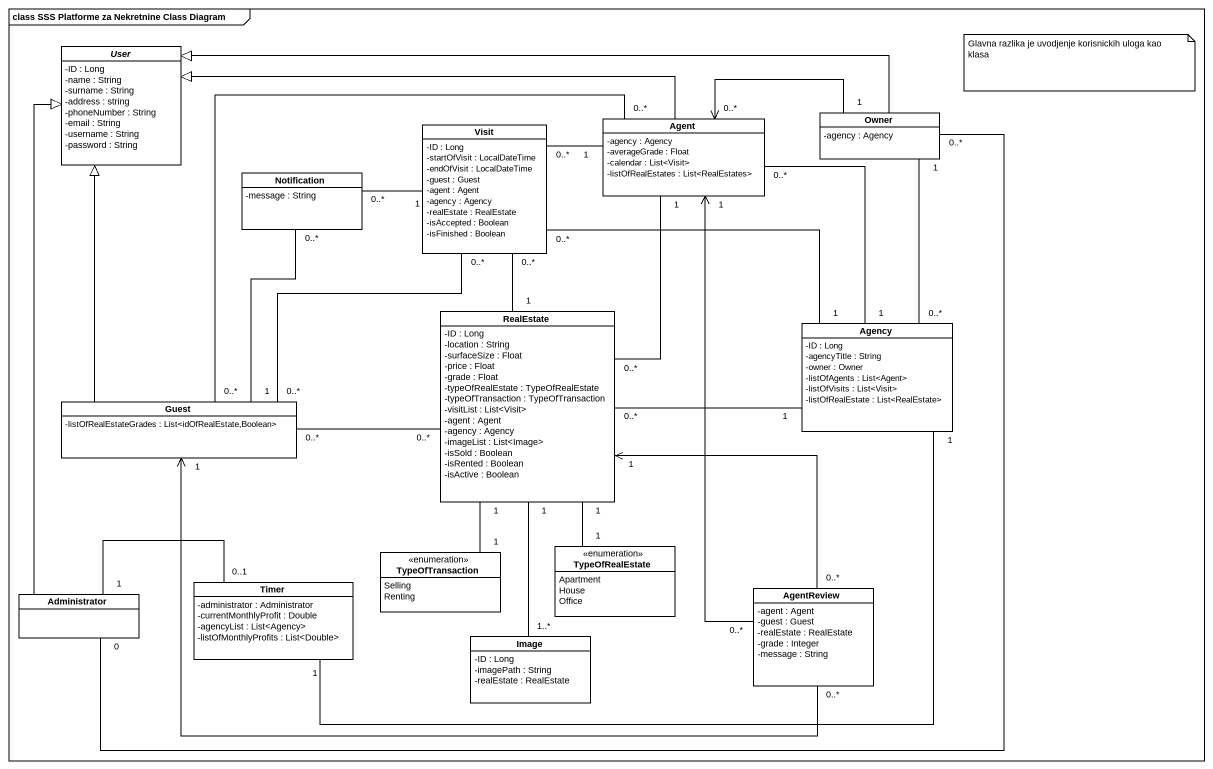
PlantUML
@startuml
mainframe class SSS Platforme za Nekretnine Class Diagram
hide circle
hide empty members
skinparam classAttributeIconSize 0
abstract class User {
  -ID : Long
  -name : String
  -surname : String
  -address : string
  -phoneNumber : String
  -email : String
  -username : String
  -password : String
}
class Visit {
  -ID : Long
  -startOfVisit : LocalDateTime
  -endOfVisit : LocalDateTime
  -guest : Guest
  -agent : Agent
  -agency : Agency
  -realEstate : RealEstate
  -isAccepted : Boolean
  -isFinished : Boolean
}
class "Agent" as Agent_ {
  -agency : Agency
  -averageGrade : Float
  -calendar : List<Visit>
  -listOfRealEstates : List<RealEstates>
}
class Owner {
  -agency : Agency
}
class Notification {
  -message : String
}
class RealEstate {
  -ID : Long
  -location : String
  -surfaceSize : Float
  -price : Float
  -grade : Float
  -typeOfRealEstate : TypeOfRealEstate
  -typeOfTransaction : TypeOfTransaction
  -visitList : List<Visit>
  -agent : Agent
  -agency : Agency
  -imageList : List<Image>
  -isSold : Boolean
  -isRented : Boolean
  -isActive : Boolean
}
class Agency {
  -ID : Long
  -agencyTitle : String
  -owner : Owner
  -listOfAgents : List<Agent>
  -listOfVisits : List<Visit>
  -listOfRealEstate : List<RealEstate>
}
class Guest {
  -listOfRealEstateGrades : List<idOfRealEstate,Boolean>
}
enum TypeOfTransaction {
  Selling
  Renting
}
enum TypeOfRealEstate {
  Apartment
  House
  Office
}
class Administrator
class Timer {
  -administrator : Administrator
  -currentMonthlyProfit : Double
  -agencyList : List<Agency>
  -listOfMonthlyProfits : List<Double>
}
class AgentReview {
  -agent : Agent
  -guest : Guest
  -realEstate : RealEstate
  -grade : Integer
  -message : String
}
class Image {
  -ID : Long
  -imagePath : String
  -realEstate : RealEstate
}
Agent_ -left-|> User
Agent_ "1" -left- "0..*" Visit
Agent_ "1" -- "0..*" RealEstate
Owner -left-|> User
Owner "1" -left-> "0..*" Agent_
Owner "0..*" -left- "0" Administrator
Notification "0..*" -right- "1" Visit
RealEstate "1" -up- "0..*" Visit
RealEstate "0..*" -right- "1" Agency
RealEstate "0..*" -left- "0..*" Guest
RealEstate "1" -- "1" TypeOfTransaction
RealEstate "1" -- "1" TypeOfRealEstate
RealEstate "1" -- "1..*" Image
Agency "1" -left- "0..*" Visit
Agency "1" -up- "0..*" Agent_
Agency "0..*" -up- "1" Owner
Guest -up-|> User
Guest "0..*" -up- "0..*" Visit
Guest "0..*" -right- "0..*" Agent_
Guest "1" -up- "0..*" Notification
Administrator -up-|> User
Administrator "1" -right- "0..1" Timer
Timer "1" -right- "1" Agency
AgentReview "0..*" -up-> "1" Agent_
AgentReview "0..*" -up-> "1" RealEstate
AgentReview "0..*" -left-> "1" Guest
note as N1
  Glavna razlika je uvodjenje korisnickih uloga kao klasa
end note
@enduml
